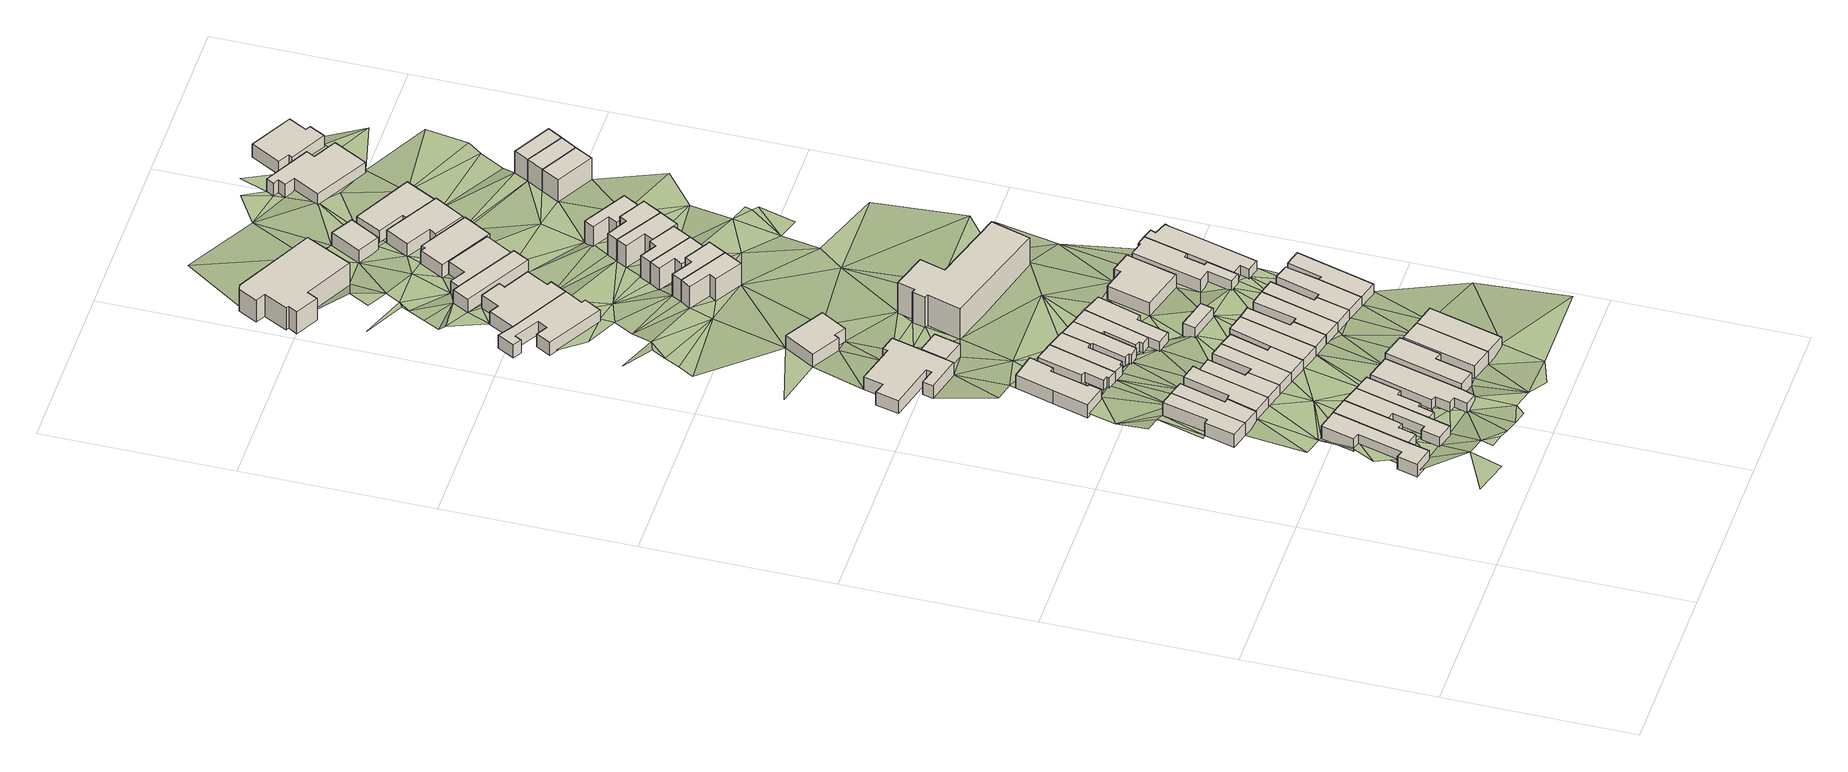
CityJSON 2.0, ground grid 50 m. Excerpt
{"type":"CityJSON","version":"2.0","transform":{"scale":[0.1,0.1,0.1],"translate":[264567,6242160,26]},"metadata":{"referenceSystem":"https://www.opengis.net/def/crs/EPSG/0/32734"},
"CityObjects":{
"building1":{"type":"Building","attributes":{"address":"29 Chamberlain Street Woodstock 7925 Cape Town","building":"house","building:levels":1,"building_height":4.1,"plus_code":"4FRW3F83+66J","ground_height":42.8,"roof_height":46.9},"geometry":[{"type":"Solid","lod":"1","boundaries":[[[[0,1,2,3]],[[1,4,5,2]],[[4,6,7,5]],[[6,8,9,7]],[[8,10,11,9]],[[10,12,13,11]],[[12,14,15,13]],[[14,16,17,15]],[[16,0,3,17]],[[3,2,5,7,9,11,13,15,17]],[[16,14,12,10,8,6,4,1,0]]]]}]},
"building2":{"type":"Building","attributes":{"address":"27 Chamberlain Street Woodstock 7925 Cape Town","building":"house","building:levels":1,"building_height":4.1,"plus_code":"4FRW3F83+764","ground_height":42.85,"roof_height":46.95},"geometry":[{"type":"Solid","lod":"1","boundaries":[[[[0,16,18,19]],[[16,20,21,18]],[[20,22,23,21]],[[22,24,25,23]],[[24,26,27,25]],[[26,28,29,27]],[[28,0,19,29]],[[19,18,21,23,25,27,29]],[[28,26,24,22,20,16,0]]]]}]},
"building3":{"type":"Building","attributes":{"address":"25 Chamberlain Street Woodstock 7925 Cape Town","building":"house","building:levels":1,"building_height":4.1,"plus_code":"4FRW3F83+669","ground_height":42.85,"roof_height":46.95},"geometry":[{"type":"Solid","lod":"1","boundaries":[[[[28,26,27,29]],[[26,30,31,27]],[[30,32,33,31]],[[32,34,35,33]],[[34,36,37,35]],[[36,38,39,37]],[[38,40,41,39]],[[40,42,43,41]],[[42,28,29,43]],[[29,27,31,33,35,37,39,41,43]],[[42,40,38,36,34,32,30,26,28]]]]}]},
"building4":{"type":"Building","attributes":{"address":"30 Chamberlain Street Woodstock Cape Town","building":"house","building:levels":1,"building_height":4.1,"plus_code":"4FRW3F83+C63","ground_height":41,"roof_height":45.1},"geometry":[{"type":"Solid","lod":"1","boundaries":[[[[44,45,46,47]],[[45,48,49,46]],[[48,50,51,49]],[[50,52,53,51]],[[52,54,55,53]],[[54,44,47,55]],[[47,46,49,51,53,55]],[[54,52,50,48,45,44]]]]}]},
"building5":{"type":"Building","attributes":{"address":"23 Chamberlain Street Woodstock 7925 Cape Town","building":"house","building:levels":1,"building_height":4.1,"plus_code":"4FRW3F83+67M","ground_height":42.85,"roof_height":46.95},"geometry":[{"type":"Solid","lod":"1","boundaries":[[[[42,40,41,43]],[[40,56,57,41]],[[56,58,59,57]],[[58,60,61,59]],[[60,62,63,61]],[[62,64,65,63]],[[64,66,67,65]],[[66,42,43,67]],[[43,41,57,59,61,63,65,67]],[[66,64,62,60,58,56,40,42]]]]}]},
"building6":{"type":"Building","attributes":{"address":"28 Chamberlain Street Woodstock Cape Town","building":"house","building:levels":1,"building_height":4.1,"plus_code":"4FRW3F83+96W","ground_height":41,"roof_height":45.1},"geometry":[{"type":"Solid","lod":"1","boundaries":[[[[68,69,70,71]],[[69,72,73,70]],[[72,44,47,73]],[[44,54,55,47]],[[54,74,75,55]],[[74,68,71,75]],[[71,70,73,47,55,75]],[[74,54,44,72,69,68]]]]}]},
"building7":{"type":"Building","attributes":{"address":"21 Chamberlain Street Woodstock 7925 Cape Town","building":"house","building:levels":1,"building_height":4.1,"plus_code":"4FRW3F83+68C","ground_height":42.85,"roof_height":46.95},"geometry":[{"type":"Solid","lod":"1","boundaries":[[[[76,77,78,79]],[[77,80,81,78]],[[80,82,83,81]],[[82,84,85,83]],[[84,86,87,85]],[[86,88,89,87]],[[88,90,91,89]],[[90,92,93,91]],[[92,76,79,93]],[[79,78,81,83,85,87,89,91,93]],[[92,90,88,86,84,82,80,77,76]]]]}]},
"building8":{"type":"Building","attributes":{"address":"26 Chamberlain Street Woodstock Cape Town","building":"house","building:levels":1,"building_height":4.1,"plus_code":"4FRW3F83+97R","ground_height":41.09,"roof_height":45.19},"geometry":[{"type":"Solid","lod":"1","boundaries":[[[[94,95,96,97]],[[95,98,99,96]],[[98,100,101,99]],[[100,102,103,101]],[[102,104,105,103]],[[104,106,107,105]],[[106,94,97,107]],[[97,96,99,101,103,105,107]],[[106,104,102,100,98,95,94]]]]}]},
"building9":{"type":"Building","attributes":{"address":"Chamberlain Street Woodstock Cape Town","building":"house","building:levels":1,"building_height":4.1,"plus_code":"4FRW3F83+97M","ground_height":41.09,"roof_height":45.19},"geometry":[{"type":"Solid","lod":"1","boundaries":[[[[108,109,110,111]],[[109,112,113,110]],[[112,94,97,113]],[[94,106,107,97]],[[106,114,115,107]],[[114,108,111,115]],[[111,110,113,97,107,115]],[[114,106,94,112,109,108]]]]}]},
"building10":{"type":"Building","attributes":{"address":"19 Chamberlain Street Woodstock 7925 Cape Town","building":"house","building:levels":1,"building_height":4.1,"plus_code":"4FRW3F83+68G","ground_height":44.62,"roof_height":48.72},"geometry":[{"type":"Solid","lod":"1","boundaries":[[[[116,117,118,119]],[[117,120,121,118]],[[120,122,123,121]],[[122,124,125,123]],[[124,126,127,125]],[[126,116,119,127]],[[119,118,121,123,125,127]],[[126,124,122,120,117,116]]]]}]},
"building11":{"type":"Building","attributes":{"address":"23 Salisbury Street Woodstock Cape Town","building":"house","building:levels":1,"building_height":4.1,"plus_code":"4FRW3F83+G68","ground_height":37.59,"roof_height":41.69},"geometry":[{"type":"Solid","lod":"1","boundaries":[[[[128,129,130,131]],[[129,132,133,130]],[[132,134,135,133]],[[134,136,137,135]],[[136,138,139,137]],[[138,140,141,139]],[[140,142,143,141]],[[142,144,145,143]],[[144,128,131,145]],[[131,130,133,135,137,139,141,143,145]],[[144,142,140,138,136,134,132,129,128]]]]}]},
"building12":{"type":"Building","attributes":{"address":"Chamberlain Street Woodstock Cape Town","building":"house","building:levels":1,"building_height":4.1,"plus_code":"4FRW3F83+98J","ground_height":41.09,"roof_height":45.19},"geometry":[{"type":"Solid","lod":"1","boundaries":[[[[146,147,148,149]],[[147,150,151,148]],[[150,108,111,151]],[[108,114,115,111]],[[114,152,153,115]],[[152,146,149,153]],[[149,148,151,111,115,153]],[[152,114,108,150,147,146]]]]}]},
"building13":{"type":"Building","attributes":{"address":"17 Chamberlain Street Woodstock 7925 Cape Town","building":"semidetached_house","building:levels":1,"building_height":4.1,"plus_code":"4FRW3F83+692","ground_height":44.62,"roof_height":48.72},"geometry":[{"type":"Solid","lod":"1","boundaries":[[[[154,155,156,157]],[[155,158,159,156]],[[158,160,161,159]],[[160,154,157,161]],[[157,156,159,161]],[[160,158,155,154]]]]}]},
"building14":{"type":"Building","attributes":{"address":"Chamberlain Street Woodstock Cape Town","building":"house","building:levels":1,"building_height":4.1,"plus_code":"4FRW3F83+98F","ground_height":41.09,"roof_height":45.19},"geometry":[{"type":"Solid","lod":"1","boundaries":[[[[162,163,164,165]],[[163,166,167,164]],[[166,146,149,167]],[[146,152,153,149]],[[152,168,169,153]],[[168,162,165,169]],[[165,164,167,149,153,169]],[[168,152,146,166,163,162]]]]}]},
"building15":{"type":"Building","attributes":{"address":"39 Milner Road Woodstock Cape Town","building":"house","building:levels":1,"building_height":4.1,"plus_code":"4FRW3F83+M67","ground_height":35.81,"roof_height":39.91},"geometry":[{"type":"Solid","lod":"1","boundaries":[[[[170,171,172,173]],[[171,174,175,172]],[[174,176,177,175]],[[176,178,179,177]],[[178,180,181,179]],[[180,182,183,181]],[[182,184,185,183]],[[184,186,187,185]],[[186,188,189,187]],[[188,190,191,189]],[[190,192,193,191]],[[192,194,195,193]],[[194,196,197,195]],[[196,170,173,197]],[[173,172,175,177,179,181,183,185,187,189,191,193,195,197]],[[196,194,192,190,188,186,184,182,180,178,176,174,171,170]]]]}]},
"building16":{"type":"Building","attributes":{"address":"21 Salisbury Street Woodstock Cape Town","building":"house","building:levels":1,"building_height":4.1,"plus_code":"4FRW3F83+G7F","ground_height":37.59,"roof_height":41.69},"geometry":[{"type":"Solid","lod":"1","boundaries":[[[[198,199,200,201]],[[199,202,203,200]],[[202,204,205,203]],[[204,206,207,205]],[[206,208,209,207]],[[208,210,211,209]],[[210,212,213,211]],[[212,198,201,213]],[[201,200,203,205,207,209,211,213]],[[212,210,208,206,204,202,199,198]]]]}]},
"building17":{"type":"Building","attributes":{"address":"13 Chamberlain Street Woodstock 7925 Cape Town","building":"semidetached_house","building:levels":1,"building_height":4.1,"plus_code":"4FRW3F83+59W","ground_height":44.62,"roof_height":48.72},"geometry":[{"type":"Solid","lod":"1","boundaries":[[[[154,160,161,157]],[[160,214,215,161]],[[214,216,217,215]],[[216,154,157,217]],[[157,161,215,217]],[[216,214,160,154]]]]}]},
"building18":{"type":"Building","attributes":{"address":"19 Salisbury Street Woodstock Cape Town","building":"house","building:levels":1,"building_height":4.1,"plus_code":"4FRW3F83+F7W","ground_height":37.59,"roof_height":41.69},"geometry":[{"type":"Solid","lod":"1","boundaries":[[[[199,198,201,200]],[[198,218,219,201]],[[218,220,221,219]],[[220,222,223,221]],[[222,224,225,223]],[[224,226,227,225]],[[226,228,229,227]],[[228,199,200,229]],[[200,201,219,221,223,225,227,229]],[[228,226,224,222,220,218,198,199]]]]}]},
"building19":{"type":"Building","attributes":{"address":"Chamberlain Street Woodstock Cape Town","building":"house","building:levels":1,"building_height":4.1,"plus_code":"4FRW3F83+98H","ground_height":41.09,"roof_height":45.19},"geometry":[{"type":"Solid","lod":"1","boundaries":[[[[230,231,232,233]],[[231,162,165,232]],[[162,168,169,165]],[[168,234,235,169]],[[234,230,233,235]],[[233,232,165,169,235]],[[234,168,162,231,230]]]]}]},
"building20":{"type":"Building","attributes":{"address":"Chamberlain Street Woodstock Cape Town","building":"house","building:levels":1,"building_height":4.1,"plus_code":"4FRW3F83+997","ground_height":41.09,"roof_height":45.19},"geometry":[{"type":"Solid","lod":"1","boundaries":[[[[236,237,238,239]],[[237,240,241,238]],[[240,242,243,241]],[[242,230,233,243]],[[230,234,235,233]],[[234,236,239,235]],[[239,238,241,243,233,235]],[[234,230,242,240,237,236]]]]}]},
"building21":{"type":"Building","attributes":{"building":"garage","building:levels":1,"building_height":4.1,"plus_code":"4FRW3F83+J7M","ground_height":35.93,"roof_height":40.03},"geometry":[{"type":"Solid","lod":"1","boundaries":[[[[244,245,246,247]],[[245,248,249,246]],[[248,250,251,249]],[[250,244,247,251]],[[247,246,249,251]],[[250,248,245,244]]]]}]},
"building22":{"type":"Building","attributes":{"address":"17 Salisbury Street Woodstock Cape Town","building":"house","building:levels":1,"building_height":4.1,"plus_code":"4FRW3F83+G82","ground_height":37.51,"roof_height":41.61},"geometry":[{"type":"Solid","lod":"1","boundaries":[[[[252,253,254,255]],[[253,256,257,254]],[[256,258,259,257]],[[258,260,261,259]],[[260,262,263,261]],[[262,264,265,263]],[[264,266,267,265]],[[266,268,269,267]],[[268,252,255,269]],[[255,254,257,259,261,263,265,267,269]],[[268,266,264,262,260,258,256,253,252]]]]}]},
"building23":{"type":"Building","attributes":{"address":"15 Salisbury Street Woodstock Cape Town","building":"house","building:levels":1,"building_height":4.1,"plus_code":"4FRW3F83+F8P","ground_height":37.51,"roof_height":41.61},"geometry":[{"type":"Solid","lod":"1","boundaries":[[[[268,266,267,269]],[[266,270,271,267]],[[270,272,273,271]],[[272,274,275,273]],[[274,276,277,275]],[[276,278,279,277]],[[278,280,281,279]],[[280,268,269,281]],[[269,267,271,273,275,277,279,281]],[[280,278,276,274,272,270,266,268]]]]}]},
"building24":{"type":"Building","attributes":{"address":"16 Chamberlain Street Woodstock Cape Town","building":"house","building:levels":1,"building_height":4.1,"plus_code":"4FRW3F83+999","ground_height":41.09,"roof_height":45.19},"geometry":[{"type":"Solid","lod":"1","boundaries":[[[[282,283,284,285]],[[283,286,287,284]],[[286,237,238,287]],[[237,236,239,238]],[[236,288,289,239]],[[288,282,285,289]],[[285,284,287,238,239,289]],[[288,236,237,286,283,282]]]]}]},
"building25":{"type":"Building","attributes":{"building":"garage","building:levels":1,"building_height":4.1,"plus_code":"4FRW3F83+C9F","ground_height":39.34,"roof_height":43.44},"geometry":[{"type":"Solid","lod":"1","boundaries":[[[[290,291,292,293]],[[291,294,295,292]],[[294,296,297,295]],[[296,290,293,297]],[[293,292,295,297]],[[296,294,291,290]]]]}]},
"building26":{"type":"Building","attributes":{"address":"37 Milner Road Woodstock Cape Town","building":"yes","building:levels":1,"building_height":4.1,"plus_code":"4FRW3F83+P7R","ground_height":34.3,"roof_height":38.4},"geometry":[{"type":"Solid","lod":"1","boundaries":[[[[298,299,300,301]],[[299,302,303,300]],[[302,304,305,303]],[[304,306,307,305]],[[306,308,309,307]],[[308,298,301,309]],[[301,300,303,305,307,309]],[[308,306,304,302,299,298]]]]}]},
"building27":{"type":"Building","attributes":{"address":"13 Salisbury Street Woodstock Cape Town","building":"house","building:levels":1,"building_height":4.1,"plus_code":"4FRW3F83+G92","ground_height":37.51,"roof_height":41.61},"geometry":[{"type":"Solid","lod":"1","boundaries":[[[[280,278,279,281]],[[278,310,311,279]],[[310,312,313,311]],[[312,314,315,313]],[[314,316,317,315]],[[316,318,319,317]],[[318,280,281,319]],[[281,279,311,313,315,317,319]],[[318,316,314,312,310,278,280]]]]}]},
"building28":{"type":"Building","attributes":{"address":"14A Chamberlain Street Woodstock Cape Town","building":"house","building:levels":1,"building_height":4.1,"plus_code":"4FRW3F83+9C2","ground_height":41.09,"roof_height":45.19},"geometry":[{"type":"Solid","lod":"1","boundaries":[[[[320,321,322,323]],[[321,324,325,322]],[[324,282,285,325]],[[282,288,289,285]],[[288,326,327,289]],[[326,320,323,327]],[[323,322,325,285,289,327]],[[326,288,282,324,321,320]]]]}]},
"building29":{"type":"Building","attributes":{"address":"14 Chamberlain Street Woodstock Cape Town","building":"house","building:levels":1,"building_height":4.1,"plus_code":"4FRW3F83+8CP","ground_height":41.15,"roof_height":45.25},"geometry":[{"type":"Solid","lod":"1","boundaries":[[[[328,329,330,331]],[[329,332,333,330]],[[332,334,335,333]],[[334,336,323,335]],[[336,337,327,323]],[[337,338,339,327]],[[338,328,331,339]],[[331,330,333,335,323,327,339]],[[338,337,336,334,332,329,328]]]]}]},
"building30":{"type":"Building","attributes":{"address":"40 Milner Road Woodstock Cape Town","building":"house","building:levels":1,"building_height":4.1,"plus_code":"4FRW3F83+X6G","ground_height":30.47,"roof_height":34.57},"geometry":[{"type":"Solid","lod":"1","boundaries":[[[[340,341,342,343]],[[341,344,345,342]],[[344,346,347,345]],[[346,348,349,347]],[[348,350,351,349]],[[350,352,353,351]],[[352,354,355,353]],[[354,356,357,355]],[[356,358,359,357]],[[358,360,361,359]],[[360,362,363,361]],[[362,364,365,363]],[[364,340,343,365]],[[343,342,345,347,349,351,353,355,357,359,361,363,365]],[[364,362,360,358,356,354,352,350,348,346,344,341,340]]]]}]},
"building31":{"type":"Building","attributes":{"address":"12 Chamberlain Street Woodstock Cape Town","building":"house","building:levels":1,"building_height":4.1,"plus_code":"4FRW3F83+8C9","ground_height":41.15,"roof_height":45.25},"geometry":[{"type":"Solid","lod":"1","boundaries":[[[[328,338,339,331]],[[338,366,367,339]],[[366,368,369,367]],[[368,370,371,369]],[[370,372,373,371]],[[372,328,331,373]],[[331,339,367,369,371,373]],[[372,370,368,366,338,328]]]]}]},
"building32":{"type":"Building","attributes":{"address":"9 Salisbury Street Woodstock Cape Town","building":"house","building:levels":1,"building_height":4.1,"plus_code":"4FRW3F83+FCR","ground_height":39.34,"roof_height":43.44},"geometry":[{"type":"Solid","lod":"1","boundaries":[[[[374,375,376,377]],[[375,378,379,376]],[[378,380,381,379]],[[380,382,383,381]],[[382,384,385,383]],[[384,374,377,385]],[[377,376,379,381,383,385]],[[384,382,380,378,375,374]]]]}]},
"building33":{"type":"Building","attributes":{"address":"Raydave 10 Salisbury Street Woodstock Cape Town","building":"apartments","building:levels":3,"building:flats":"24","building_height":9.7,"plus_code":"4FRW3F83+J9R","ground_height":35.69,"roof_height":45.39},"geometry":[{"type":"Solid","lod":"1","boundaries":[[[[386,387,388,389]],[[387,390,391,388]],[[390,392,393,391]],[[392,394,395,393]],[[394,396,397,395]],[[396,398,399,397]],[[398,400,401,399]],[[400,402,403,401]],[[402,404,405,403]],[[404,386,389,405]],[[389,388,391,393,395,397,399,401,403,405]],[[404,402,400,398,396,394,392,390,387,386]]]]}]},
"building34":{"type":"Building","attributes":{"address":"38 Milner Road Woodstock Cape Town","building":"house","building:levels":1,"building_height":4.1,"plus_code":"4FRW3F93+276","ground_height":30.45,"roof_height":34.55},"geometry":[{"type":"Solid","lod":"1","boundaries":[[[[406,407,408,409]],[[407,410,411,408]],[[410,412,413,411]],[[412,414,415,413]],[[414,416,417,415]],[[416,418,419,417]],[[418,420,421,419]],[[420,422,423,421]],[[422,424,425,423]],[[424,406,409,425]],[[409,408,411,413,415,417,419,421,423,425]],[[424,422,420,418,416,414,412,410,407,406]]]]}]},
"building35":{"type":"Building","attributes":{"address":"7 Salisbury Street Woodstock Cape Town","building":"house","building:levels":1,"building_height":4.1,"plus_code":"4FRW3F83+CCW","ground_height":39.34,"roof_height":43.44},"geometry":[{"type":"Solid","lod":"1","boundaries":[[[[426,427,428,429]],[[427,430,431,428]],[[430,432,433,431]],[[432,434,435,433]],[[434,436,437,435]],[[436,438,439,437]],[[438,440,441,439]],[[440,442,443,441]],[[442,444,445,443]],[[444,446,447,445]],[[446,448,449,447]],[[448,450,451,449]],[[450,426,429,451]],[[429,428,431,433,435,437,439,441,443,445,447,449,451]],[[450,448,446,444,442,440,438,436,434,432,430,427,426]]]]}]},
"building36":{"type":"Building","attributes":{"building":"house","building:levels":2,"building_height":6.9,"plus_code":"4FRW3F83+V84","ground_height":32.86,"roof_height":39.76},"geometry":[{"type":"Solid","lod":"1","boundaries":[[[[452,453,454,455]],[[453,456,457,454]],[[456,458,459,457]],[[458,460,461,459]],[[460,462,463,461]],[[462,452,455,463]],[[455,454,457,459,461,463]],[[462,460,458,456,453,452]]]]}]},
"building37":{"type":"Building","attributes":{"address":"5 Salisbury Street Woodstock Cape Town","building":"house","building:levels":1,"building_height":4.1,"plus_code":"4FRW3F83+CFV","ground_height":39.35,"roof_height":43.45},"geometry":[{"type":"Solid","lod":"1","boundaries":[[[[426,450,464,465]],[[450,444,466,464]],[[444,442,467,466]],[[442,468,469,467]],[[468,470,471,469]],[[470,472,473,471]],[[472,474,475,473]],[[474,476,477,475]],[[476,478,479,477]],[[478,480,481,479]],[[480,482,483,481]],[[482,426,465,483]],[[465,464,466,467,469,471,473,475,477,479,481,483]],[[482,480,478,476,474,472,470,468,442,444,450,426]]]]}]},
"building38":{"type":"Building","attributes":{"building":"house","building:levels":2,"building_height":6.9,"plus_code":"4FRW3F83+V89","ground_height":32.86,"roof_height":39.76},"geometry":[{"type":"Solid","lod":"1","boundaries":[[[[452,462,463,455]],[[462,484,485,463]],[[484,486,487,485]],[[486,488,489,487]],[[488,490,491,489]],[[490,492,493,491]],[[492,452,455,493]],[[455,463,485,487,489,491,493]],[[492,490,488,486,484,462,452]]]]}]},
"building39":{"type":"Building","attributes":{"address":"36 Milner Road Woodstock Cape Town","building":"house","building:levels":1,"building_height":4.1,"plus_code":"4FRW3F93+27W","ground_height":30.45,"roof_height":34.55},"geometry":[{"type":"Solid","lod":"1","boundaries":[[[[494,495,496,497]],[[495,498,499,496]],[[498,500,501,499]],[[500,502,503,501]],[[502,494,497,503]],[[497,496,499,501,503]],[[502,500,498,495,494]]]]}]},
"building40":{"type":"Building","attributes":{"address":"Roodebloem Building 43 Roodebloem Road Woodstock Cape Town","building":"commercial","building:levels":2,"building_height":6.9,"plus_code":"4FRW3F93+664","ground_height":27.84,"roof_height":34.74},"geometry":[{"type":"Solid","lod":"1","boundaries":[[[[504,505,506,507]],[[505,508,509,506]],[[508,510,511,509]],[[510,512,513,511]],[[512,514,515,513]],[[514,516,517,515]],[[516,518,519,517]],[[518,520,521,519]],[[520,522,523,521]],[[522,524,525,523]],[[524,504,507,525]],[[507,506,509,511,513,515,517,519,521,523,525]],[[524,522,520,518,516,514,512,510,508,505,504]]]]}]},
"building41":{"type":"Building","attributes":{"building":"house","building:levels":2,"building_height":6.9,"plus_code":"4FRW3F83+V9J","ground_height":31.51,"roof_height":38.41},"geometry":[{"type":"Solid","lod":"1","boundaries":[[[[526,527,528,529]],[[527,530,531,528]],[[530,532,533,531]],[[532,534,535,533]],[[534,536,537,535]],[[536,538,539,537]],[[538,526,529,539]],[[529,528,531,533,535,537,539]],[[538,536,534,532,530,527,526]]]]}]},
"building42":{"type":"Building","attributes":{"address":"34 Milner Road Woodstock Cape Town","building":"house","building:levels":1,"building_height":4.1,"plus_code":"4FRW3F93+28V","ground_height":29.25,"roof_height":33.35},"geometry":[{"type":"Solid","lod":"1","boundaries":[[[[540,541,542,543]],[[541,544,545,542]],[[544,546,547,545]],[[546,548,549,547]],[[548,550,551,549]],[[550,540,543,551]],[[543,542,545,547,549,551]],[[550,548,546,544,541,540]]]]}]},
"building43":{"type":"Building","attributes":{"building":"house","building:levels":2,"building_height":6.9,"plus_code":"4FRW3F83+V9V","ground_height":31.51,"roof_height":38.41},"geometry":[{"type":"Solid","lod":"1","boundaries":[[[[526,538,539,529]],[[538,552,553,539]],[[552,554,555,553]],[[554,556,557,555]],[[556,558,559,557]],[[558,560,561,559]],[[560,526,529,561]],[[529,539,553,555,557,559,561]],[[560,558,556,554,552,538,526]]]]}]},
"building44":{"type":"Building","attributes":{"building":"house","building:levels":2,"building_height":6.9,"plus_code":"4FRW3F83+W9G","ground_height":31.51,"roof_height":38.41},"geometry":[{"type":"Solid","lod":"1","boundaries":[[[[554,552,553,555]],[[552,562,563,553]],[[562,564,565,563]],[[564,566,567,565]],[[566,568,569,567]],[[568,570,571,569]],[[570,554,555,571]],[[555,553,563,565,567,569,571]],[[570,568,566,564,562,552,554]]]]}]},
"building45":{"type":"Building","attributes":{"address":"32 Milner Road Woodstock Cape Town","building":"house","building:levels":1,"building_height":4.1,"plus_code":"4FRW3F93+38H","ground_height":29.14,"roof_height":33.24},"geometry":[{"type":"Solid","lod":"1","boundaries":[[[[572,573,574,575]],[[573,576,577,574]],[[576,578,579,577]],[[578,580,581,579]],[[580,582,583,581]],[[582,572,575,583]],[[575,574,577,579,581,583]],[[582,580,578,576,573,572]]]]}]},
"building46":{"type":"Building","attributes":{"building":"house","building:levels":2,"building_height":6.9,"plus_code":"4FRW3F83+W9Q","ground_height":31.51,"roof_height":38.41},"geometry":[{"type":"Solid","lod":"1","boundaries":[[[[566,564,565,567]],[[564,584,585,565]],[[584,586,587,585]],[[586,588,589,587]],[[588,590,591,589]],[[590,592,593,591]],[[592,566,567,593]],[[567,565,585,587,589,591,593]],[[592,590,588,586,584,564,566]]]]}]},
"building47":{"type":"Building","attributes":{"building":"garage","building:levels":1,"building_height":4.1,"plus_code":"4FRW3F93+58F","ground_height":28.14,"roof_height":32.24},"geometry":[{"type":"Solid","lod":"1","boundaries":[[[[594,595,596,597]],[[595,598,599,596]],[[598,600,601,599]],[[600,594,597,601]],[[597,596,599,601]],[[600,598,595,594]]]]}]},
"building48":{"type":"Building","attributes":{"building":"house","building:levels":2,"building_height":6.9,"plus_code":"4FRW3F83+XC2","ground_height":30.22,"roof_height":37.12},"geometry":[{"type":"Solid","lod":"1","boundaries":[[[[602,603,604,605]],[[603,606,607,604]],[[606,608,609,607]],[[608,610,611,609]],[[610,612,613,611]],[[612,614,615,613]],[[614,602,605,615]],[[605,604,607,609,611,613,615]],[[614,612,610,608,606,603,602]]]]}]},
"building49":{"type":"Building","attributes":{"address":"30 Milner Road Woodstock Cape Town","building":"house","building:levels":1,"building_height":4.1,"plus_code":"4FRW3F93+49C","ground_height":29.14,"roof_height":33.24},"geometry":[{"type":"Solid","lod":"1","boundaries":[[[[616,617,618,619]],[[617,620,621,618]],[[620,622,623,621]],[[622,624,625,623]],[[624,626,627,625]],[[626,616,619,627]],[[619,618,621,623,625,627]],[[626,624,622,620,617,616]]]]}]},
"building50":{"type":"Building","attributes":{"address":"28 Milner Road Woodstock Cape Town","building":"house","building:levels":1,"building_height":4.1,"plus_code":"4FRW3F93+49W","ground_height":28.09,"roof_height":32.19},"geometry":[{"type":"Solid","lod":"1","boundaries":[[[[628,629,630,631]],[[629,632,633,630]],[[632,634,635,633]],[[634,636,637,635]],[[636,638,639,637]],[[638,628,631,639]],[[631,630,633,635,637,639]],[[638,636,634,632,629,628]]]]}]},
"building51":{"type":"Building","attributes":{"building":"house","building:levels":2,"building_height":6.9,"plus_code":"4FRW3F93+2F6","ground_height":30.13,"roof_height":37.03},"geometry":[{"type":"Solid","lod":"1","boundaries":[[[[640,641,642,643]],[[641,644,645,642]],[[644,646,647,645]],[[646,640,643,647]],[[643,642,645,647]],[[646,644,641,640]]]]}]},
"building52":{"type":"Building","attributes":{"building":"house","building:levels":2,"building_height":6.9,"plus_code":"4FRW3F93+2FF","ground_height":30.13,"roof_height":37.03},"geometry":[{"type":"Solid","lod":"1","boundaries":[[[[640,646,647,643]],[[646,648,649,647]],[[648,650,651,649]],[[650,640,643,651]],[[643,647,649,651]],[[650,648,646,640]]]]}]},
"building53":{"type":"Building","attributes":{"address":"26 Milner Road Woodstock Cape Town","building":"house","building:levels":1,"building_height":4.1,"plus_code":"4FRW3F93+6CF","ground_height":26.72,"roof_height":30.82},"geometry":[{"type":"Solid","lod":"1","boundaries":[[[[652,653,654,655]],[[653,656,657,654]],[[656,658,659,657]],[[658,660,661,659]],[[660,662,663,661]],[[662,664,665,663]],[[664,666,667,665]],[[666,668,669,667]],[[668,670,671,669]],[[670,652,655,671]],[[655,654,657,659,661,663,665,667,669,671]],[[670,668,666,664,662,660,658,656,653,652]]]]}]},
"building54":{"type":"Building","attributes":{"building":"house","building:levels":2,"building_height":6.9,"plus_code":"4FRW3F93+2FW","ground_height":30.13,"roof_height":37.03},"geometry":[{"type":"Solid","lod":"1","boundaries":[[[[650,648,649,651]],[[648,672,673,649]],[[672,674,675,673]],[[674,650,651,675]],[[651,649,673,675]],[[674,672,648,650]]]]}]},
"building55":{"type":"Building","attributes":{"address":"24 Milner Road Woodstock Cape Town","building":"house","building:levels":1,"building_height":4.1,"plus_code":"4FRW3F93+7F6","ground_height":26.62,"roof_height":30.72},"geometry":[{"type":"Solid","lod":"1","boundaries":[[[[676,677,678,679]],[[677,680,681,678]],[[680,682,683,681]],[[682,684,685,683]],[[684,686,687,685]],[[686,688,689,687]],[[688,690,691,689]],[[690,676,679,691]],[[679,678,681,683,685,687,689,691]],[[690,688,686,684,682,680,677,676]]]]}]},
"terrain1":{"type":"TINRelief","geometry":[{"type":"CompositeSurface","lod":"1","boundaries":[[[692,693,694]],[[695,693,696]],[[697,696,693]],[[698,699,700]],[[693,701,697]],[[702,698,700]],[[703,704,696]],[[696,697,703]],[[701,705,706]],[[707,702,700]],[[708,701,706]],[[707,709,702]],[[697,701,710]],[[703,697,711]],[[1,709,707]],[[711,712,703]],[[713,703,712]],[[714,712,711]],[[715,701,708]],[[710,701,715]],[[716,709,717]],[[714,718,712]],[[716,717,54]],[[710,719,720]],[[708,721,715]],[[712,718,722]],[[723,719,710]],[[724,721,725]],[[726,709,1]],[[710,715,723]],[[727,728,50]],[[715,721,724]],[[0,726,1]],[[719,729,730]],[[45,50,48]],[[731,717,709]],[[729,719,732]],[[732,719,723]],[[727,50,45]],[[733,723,715]],[[715,724,734]],[[731,709,726]],[[727,735,736]],[[737,732,723]],[[726,0,28]],[[729,732,738]],[[739,734,724]],[[45,735,727]],[[740,729,738]],[[45,741,735]],[[42,726,28]],[[120,734,739]],[[80,738,732]],[[742,734,120]],[[743,744,102]],[[745,731,726]],[[100,743,102]],[[735,746,747]],[[735,741,746]],[[726,42,66]],[[739,158,120]],[[738,80,66]],[[739,748,749]],[[743,100,98]],[[726,750,745]],[[739,160,158]],[[66,751,726]],[[120,158,122]],[[741,752,746]],[[743,753,741]],[[739,749,160]],[[726,751,750]],[[753,743,98]],[[741,753,752]],[[746,754,755]],[[158,124,122]],[[80,756,66]],[[746,752,754]],[[757,758,755]],[[109,108,112]],[[755,754,759]],[[752,760,754]],[[158,155,124]],[[759,757,755]],[[147,108,150]],[[756,80,116]],[[140,758,757]],[[94,112,95]],[[66,756,751]],[[753,98,761]],[[147,112,108]],[[98,95,762]],[[749,763,160]],[[764,194,765]],[[95,112,147]],[[757,142,140]],[[766,764,765]],[[762,761,98]],[[124,155,126]],[[144,766,128]],[[767,192,768]],[[142,757,202]],[[769,761,770]],[[771,95,147]],[[772,756,116]],[[770,761,762]],[[773,116,126]],[[202,144,142]],[[774,766,144]],[[762,95,771]],[[774,764,766]],[[770,762,775]],[[154,126,155]],[[163,162,166]],[[772,116,773]],[[776,770,775]],[[762,777,775]],[[778,763,749]],[[144,202,199]],[[779,147,146]],[[180,780,781]],[[126,154,773]],[[144,199,774]],[[775,782,776]],[[162,231,166]],[[783,762,771]],[[244,764,245]],[[166,231,146]],[[771,147,779]],[[774,245,764]],[[784,783,785]],[[298,308,786]],[[299,298,180]],[[180,781,299]],[[783,771,785]],[[782,787,776]],[[785,788,784]],[[779,146,231]],[[784,789,783]],[[790,772,773]],[[771,791,785]],[[228,774,199]],[[154,792,773]],[[793,789,784]],[[779,794,771]],[[245,774,795]],[[250,796,797]],[[792,790,773]],[[248,796,250]],[[794,779,290]],[[798,216,763]],[[216,799,154]],[[231,800,779]],[[797,304,781]],[[283,801,802]],[[800,231,230]],[[795,248,245]],[[304,299,781]],[[154,799,792]],[[802,803,283]],[[778,798,763]],[[242,801,283]],[[290,382,794]],[[804,230,242]],[[805,806,807]],[[794,808,809]],[[804,800,230]],[[302,299,304]],[[796,248,810]],[[774,228,811]],[[812,797,796]],[[813,814,815]],[[794,382,808]],[[813,816,814]],[[283,804,242]],[[308,806,805]],[[248,795,810]],[[807,806,816]],[[804,283,800]],[[774,811,795]],[[817,382,290]],[[818,799,216]],[[304,797,819]],[[812,796,810]],[[811,228,268]],[[795,820,810]],[[818,216,798]],[[816,806,814]],[[797,812,819]],[[324,821,822]],[[800,283,823]],[[380,808,382]],[[268,280,811]],[[817,800,823]],[[304,819,306]],[[822,824,332]],[[282,823,283]],[[825,826,827]],[[808,380,828]],[[829,352,356]],[[817,384,382]],[[324,822,332]],[[812,830,819]],[[811,280,828]],[[831,814,832]],[[282,324,823]],[[434,817,823]],[[384,817,434]],[[806,832,814]],[[308,306,460]],[[827,826,833]],[[806,308,460]],[[823,324,834]],[[828,380,375]],[[835,836,329]],[[837,324,332]],[[811,828,375]],[[838,434,823]],[[834,324,837]],[[833,831,839]],[[811,840,795]],[[841,831,832]],[[332,329,837]],[[329,836,370]],[[380,378,375]],[[842,500,843]],[[833,844,827]],[[832,806,845]],[[819,846,306]],[[831,841,839]],[[498,847,843]],[[834,848,849]],[[848,834,837]],[[842,420,418]],[[384,434,432]],[[827,844,850]],[[851,837,329]],[[851,329,370]],[[847,498,852]],[[418,500,842]],[[839,844,833]],[[843,500,498]],[[853,850,854]],[[832,845,855]],[[845,806,460]],[[856,857,858]],[[854,850,844]],[[859,860,861]],[[840,811,375]],[[498,862,852]],[[819,856,846]],[[446,444,448]],[[384,432,374]],[[846,460,306]],[[418,416,500]],[[444,450,448]],[[844,839,863]],[[862,859,861]],[[548,862,498]],[[400,858,857]],[[846,856,858]],[[548,859,862]],[[864,844,863]],[[839,865,863]],[[432,427,374]],[[495,548,498]],[[865,839,866]],[[867,375,374]],[[416,414,868]],[[502,500,416]],[[430,427,432]],[[566,854,844]],[[864,869,844]],[[870,871,872]],[[412,410,407]],[[840,375,867]],[[412,868,414]],[[866,873,865]],[[863,865,530]],[[871,874,508]],[[854,566,407]],[[844,869,568]],[[374,427,867]],[[868,502,416]],[[875,859,548]],[[870,859,875]],[[874,871,870]],[[412,407,502]],[[566,844,568]],[[412,502,868]],[[427,426,867]],[[548,876,877]],[[462,460,878]],[[879,460,846]],[[400,840,867]],[[875,548,877]],[[876,544,877]],[[858,880,846]],[[556,869,558]],[[568,869,556]],[[879,878,460]],[[462,878,484]],[[407,566,592]],[[870,598,874]],[[881,502,407]],[[875,598,870]],[[858,400,880]],[[882,486,484]],[[592,881,407]],[[883,875,877]],[[570,568,556]],[[484,878,882]],[[884,885,514]],[[556,554,570]],[[400,867,886]],[[877,544,887]],[[598,888,874]],[[889,875,883]],[[502,608,494]],[[598,875,889]],[[874,888,884]],[[890,878,879]],[[891,883,892]],[[562,552,882]],[[502,881,608]],[[889,883,891]],[[879,846,893]],[[544,894,887]],[[882,878,895]],[[881,592,896]],[[896,592,590]],[[887,894,494]],[[889,897,598]],[[562,882,895]],[[891,898,889]],[[598,595,888]],[[878,890,895]],[[880,893,846]],[[595,884,888]],[[590,588,896]],[[891,899,898]],[[881,896,900]],[[901,897,889]],[[494,902,887]],[[902,494,608]],[[573,899,891]],[[897,901,903]],[[904,885,884]],[[903,594,897]],[[562,905,564]],[[890,906,907]],[[895,890,908]],[[884,595,904]],[[909,903,901]],[[887,902,573]],[[626,899,573]],[[905,562,895]],[[907,908,890]],[[909,901,910]],[[903,629,594]],[[905,584,564]],[[586,584,911]],[[608,912,902]],[[901,616,910]],[[895,908,913]],[[912,608,911]],[[911,584,905]],[[594,914,595]],[[914,904,595]],[[914,594,629]],[[616,626,915]],[[916,910,616]],[[626,573,650]],[[573,902,650]],[[902,912,917]],[[616,915,916]],[[911,905,918]],[[626,674,915]],[[629,919,914]],[[912,911,644]],[[920,916,915]],[[917,650,902]],[[629,920,919]],[[904,914,666]],[[650,674,626]],[[666,662,904]],[[918,644,911]],[[904,662,921]],[[922,666,914]],[[664,662,666]],[[921,662,660]],[[923,914,919]],[[915,674,924]],[[915,925,920]],[[920,923,919]],[[925,915,924]],[[926,927,660]],[[926,660,928]],[[928,660,929]],[[930,920,925]],[[920,931,923]],[[932,926,928]],[[931,920,930]],[[929,933,934]],[[929,935,928]],[[929,934,935]],[[934,923,936]],[[935,934,936]],[[677,935,936]],[[680,677,682]],[[682,937,938]]]}]}
},
"vertices":[
[206,466,168],[151,480,168],[151,480,209],[206,466,209],[127,392,168],[127,392,209],[145,387,168],[145,387,209],[112,268,168],[112,268,209],[94,274,168],[94,274,209],[79,221,168],[79,221,209],[135,206,168],[135,206,209],[149,262,168],[149,262,209],
[149,262,210],[206,466,210],[182,253,168],[182,253,210],[195,299,168],[195,299,210],[210,295,168],[210,295,210],[221,332,168],[221,332,210],[254,453,168],[254,453,210],
[239,327,168],[239,327,210],[216,241,168],[216,241,210],[200,245,168],[200,245,210],[186,195,168],[186,195,210],[233,182,168],[233,182,210],[249,239,168],[249,239,210],[305,437,168],[305,437,210],
[187,865,150],[148,875,150],[148,875,191],[187,865,191],[118,755,150],[118,755,191],[104,758,150],[104,758,191],[83,678,150],[83,678,191],[131,664,150],[131,664,191],
[271,233,168],[271,233,210],[283,275,168],[283,275,210],[293,273,168],[293,273,210],[310,335,168],[310,335,210],[324,331,168],[324,331,210],[350,424,168],[350,424,210],
[203,730,150],[191,732,150],[191,732,191],[203,730,191],[226,854,150],[226,854,191],[178,651,150],[178,651,191],
[370,192,168],[427,399,168],[427,399,210],[370,192,210],[361,418,168],[361,418,210],[312,250,168],[312,250,210],[326,246,168],[326,246,210],[315,207,168],[315,207,210],[335,201,168],[335,201,210],[324,165,168],[324,165,210],[357,156,168],[357,156,210],
[287,823,151],[294,841,151],[294,841,192],[287,823,192],[249,852,151],[249,852,192],[214,729,151],[214,729,192],[203,730,151],[203,730,192],[178,651,151],[178,651,192],[234,636,151],[234,636,192],
[308,708,151],[297,712,151],[297,712,192],[308,708,192],[327,814,151],[327,814,192],[285,622,151],[285,622,192],
[427,399,186],[370,192,186],[370,192,227],[427,399,227],[415,180,186],[415,180,227],[441,277,186],[441,277,227],[461,271,186],[461,271,227],[491,381,186],[491,381,227],
[184,1252,116],[154,1151,116],[154,1151,157],[184,1252,157],[127,1056,116],[127,1056,157],[190,1040,116],[190,1040,157],[199,1073,116],[199,1073,157],[194,1076,116],[194,1076,157],[222,1176,116],[222,1176,157],[234,1173,116],[234,1173,157],[255,1237,116],[255,1237,157],
[391,798,151],[350,809,151],[350,809,192],[391,798,192],[322,704,151],[322,704,192],[335,608,151],[335,608,192],
[554,357,186],[494,374,186],[494,374,227],[554,357,227],[442,180,186],[442,180,227],[500,163,186],[500,163,227],
[414,681,151],[399,685,151],[399,685,192],[414,681,192],[430,786,151],[430,786,192],[387,593,151],[387,593,192],
[213,1434,98],[231,1502,98],[231,1502,139],[213,1434,139],[252,1580,98],[252,1580,139],[209,1591,98],[209,1591,139],[205,1578,98],[205,1578,139],[98,1607,98],[98,1607,139],[84,1555,98],[84,1555,139],[53,1564,98],[53,1564,139],[37,1502,98],[37,1502,139],[163,1469,98],[163,1469,139],[160,1455,98],[160,1455,139],[119,1466,98],[119,1466,139],[112,1438,98],[112,1438,139],[207,1413,98],[207,1413,139],
[260,1025,116],[313,1204,116],[313,1204,157],[260,1025,157],[261,1219,116],[261,1219,157],[227,1100,116],[227,1100,157],[239,1096,116],[239,1096,157],[223,1044,116],[223,1044,157],[237,1040,116],[237,1040,157],[235,1033,116],[235,1033,157],
[560,147,186],[560,147,227],[614,341,186],[614,341,227],
[288,1016,116],[288,1016,157],[290,1022,116],[290,1022,157],[302,1020,116],[302,1020,157],[329,1113,116],[329,1113,157],[342,1111,116],[342,1111,157],[363,1188,116],[363,1188,157],
[498,781,151],[449,794,151],[449,794,192],[498,781,192],[441,577,151],[441,577,192],
[490,565,151],[515,653,151],[515,653,192],[490,565,192],[502,658,151],[502,658,192],[534,774,151],[534,774,192],
[213,1434,99],[275,1417,99],[275,1417,140],[213,1434,140],[293,1486,99],[293,1486,140],[231,1502,99],[231,1502,140],
[363,1188,115],[342,1111,115],[342,1111,156],[363,1188,156],[347,1107,115],[347,1107,156],[319,1018,115],[319,1018,156],[334,1013,115],[334,1013,156],[332,1005,115],[332,1005,156],[359,1001,115],[359,1001,156],[387,1094,115],[387,1094,156],[411,1173,115],[411,1173,156],
[395,1092,115],[395,1092,156],[369,1005,115],[369,1005,156],[382,1001,115],[382,1001,156],[379,989,115],[379,989,156],[404,984,115],[404,984,156],[459,1159,115],[459,1159,156],
[599,757,151],[558,766,151],[558,766,192],[599,757,192],[527,651,151],[527,651,192],[540,550,151],[540,550,192],
[457,913,133],[448,879,133],[448,879,174],[457,913,174],[529,858,133],[529,858,174],[538,892,133],[538,892,174],
[159,1752,83],[234,1708,83],[234,1708,124],[159,1752,124],[241,1720,83],[241,1720,124],[271,1702,83],[271,1702,124],[312,1771,83],[312,1771,124],[208,1833,83],[208,1833,124],
[395,953,115],[395,953,156],[434,943,115],[434,943,156],[460,1028,115],[460,1028,156],[476,1025,115],[476,1025,156],[513,1140,115],[513,1140,156],
[616,624,151],[605,627,151],[605,627,192],[616,624,192],[640,746,151],[640,746,192],[593,536,151],[593,536,192],
[680,638,152],[702,726,152],[702,726,192],[680,638,192],[661,738,152],[661,738,192],[627,622,152],[627,622,192],[616,624,152],[593,536,152],[646,521,152],[646,521,192],
[259,2396,45],[101,2483,45],[101,2483,86],[259,2396,86],[62,2509,45],[62,2509,86],[37,2464,45],[37,2464,86],[59,2451,45],[59,2451,86],[69,2468,45],[69,2468,86],[135,2430,45],[135,2430,86],[120,2404,45],[120,2404,86],[91,2421,45],[91,2421,86],[69,2382,45],[69,2382,86],[216,2298,45],[216,2298,86],[242,2343,45],[242,2343,86],[231,2349,45],[231,2349,86],
[699,505,152],[699,505,192],[759,713,152],[759,713,192],[717,725,152],[717,725,192],[689,634,152],[689,634,192],
[659,1110,133],[601,1126,133],[601,1126,174],[659,1110,174],[596,1108,133],[596,1108,174],[537,1124,133],[537,1124,174],[505,1009,133],[505,1009,174],[622,977,133],[622,977,174],
[390,1605,97],[376,1559,97],[376,1559,194],[390,1605,194],[366,1562,97],[366,1562,194],[356,1527,97],[356,1527,194],[366,1524,97],[366,1524,194],[338,1434,97],[338,1434,194],[633,1345,97],[633,1345,194],[664,1449,97],[664,1449,194],[465,1509,97],[465,1509,194],[485,1576,97],[485,1576,194],
[259,2396,44],[284,2440,44],[284,2440,85],[259,2396,85],[272,2446,44],[272,2446,85],[304,2504,44],[304,2504,85],[235,2542,44],[235,2542,85],[244,2558,44],[244,2558,85],[191,2587,44],[191,2587,85],[164,2538,44],[164,2538,85],[139,2552,44],[139,2552,85],[101,2483,44],[101,2483,85],
[734,1088,133],[707,1095,133],[707,1095,174],[734,1088,174],[706,1090,133],[706,1090,174],[669,1100,133],[669,1100,174],[620,915,133],[620,915,174],[654,907,133],[654,907,174],[637,842,133],[637,842,174],[665,834,133],[665,834,174],[667,845,133],[667,845,174],[687,918,133],[687,918,174],[676,921,133],[676,921,174],[690,975,133],[690,975,174],[703,972,133],[703,972,174],
[317,2125,69],[299,2098,69],[299,2098,138],[317,2125,138],[355,2065,69],[355,2065,138],[343,2046,69],[343,2046,138],[415,2003,69],[415,2003,138],[442,2051,69],[442,2051,138],
[703,972,175],[734,1088,175],[687,918,175],[667,845,175],[695,838,133],[695,838,175],[687,813,133],[687,813,175],[722,804,133],[722,804,175],[766,962,133],[766,962,175],[786,1039,133],[786,1039,175],[790,1052,133],[790,1052,175],[755,1065,133],[755,1065,175],[760,1080,133],[760,1080,175],
[469,2098,69],[469,2098,138],[460,2102,69],[460,2102,138],[398,2138,69],[398,2138,138],[387,2119,69],[387,2119,138],[332,2151,69],[332,2151,138],
[368,2557,44],[215,2645,44],[215,2645,85],[368,2557,85],[190,2658,44],[190,2658,85],[166,2615,44],[166,2615,85],[345,2515,44],[345,2515,85],
[8,2996,18],[69,2962,18],[69,2962,87],[8,2996,87],[84,2990,18],[84,2990,87],[214,2923,18],[214,2923,87],[277,3046,18],[277,3046,87],[65,3155,18],[65,3155,87],[49,3152,18],[49,3152,87],[23,3102,18],[23,3102,87],[48,3088,18],[48,3088,87],[15,3025,18],[15,3025,87],[23,3021,18],[23,3021,87],
[375,2219,55],[358,2192,55],[358,2192,124],[375,2219,124],[403,2165,55],[403,2165,124],[390,2144,55],[390,2144,124],[398,2138,55],[398,2138,124],[460,2102,55],[460,2102,124],[489,2151,55],[489,2151,124],
[368,2557,33],[414,2636,33],[414,2636,73],[368,2557,73],[301,2701,33],[301,2701,73],[274,2654,33],[274,2654,73],[234,2677,33],[234,2677,73],[215,2645,33],[215,2645,73],
[516,2200,55],[516,2200,124],[456,2236,55],[456,2236,124],[447,2241,55],[447,2241,124],[435,2222,55],[435,2222,124],[391,2247,55],[391,2247,124],
[526,2194,55],[526,2194,124],[555,2244,55],[555,2244,124],[432,2318,55],[432,2318,124],[415,2290,55],[415,2290,124],[469,2259,55],[469,2259,124],
[425,2633,31],[467,2707,31],[467,2707,72],[425,2633,72],[338,2780,31],[338,2780,72],[334,2769,31],[334,2769,72],[321,2776,31],[321,2776,72],[285,2712,31],[285,2712,72],
[584,2294,55],[584,2294,124],[576,2299,55],[576,2299,124],[514,2334,55],[514,2334,124],[502,2315,55],[502,2315,124],[447,2345,55],[447,2345,124],
[395,2969,21],[336,3003,21],[336,3003,62],[395,2969,62],[292,2923,21],[292,2923,62],[350,2890,21],[350,2890,62],
[514,2334,42],[576,2299,42],[576,2299,111],[514,2334,111],[605,2349,42],[605,2349,111],[490,2415,42],[490,2415,111],[475,2390,42],[475,2390,111],[520,2364,42],[520,2364,111],[505,2339,42],[505,2339,111],
[515,2793,31],[371,2875,31],[371,2875,72],[515,2793,72],[336,2814,31],[336,2814,72],[401,2777,31],[401,2777,72],[390,2758,31],[390,2758,72],[469,2713,31],[469,2713,72],
[564,2879,21],[410,2961,21],[410,2961,62],[564,2879,62],[374,2893,21],[374,2893,62],[443,2856,21],[443,2856,62],[436,2841,21],[436,2841,62],[520,2797,21],[520,2797,62],
[643,2564,41],[616,2517,41],[616,2517,110],[643,2564,110],[716,2462,41],[716,2462,110],[742,2509,41],[742,2509,110],
[767,2551,41],[767,2551,110],[669,2608,41],[669,2608,110],
[620,2999,7],[669,3089,7],[669,3089,48],[620,2999,48],[607,3123,7],[607,3123,48],[619,3145,7],[619,3145,48],[497,3211,7],[497,3211,48],[486,3190,7],[486,3190,48],[501,3183,7],[501,3183,48],[489,3162,7],[489,3162,48],[516,3147,7],[516,3147,48],[477,3077,7],[477,3077,48],
[790,2590,41],[790,2590,110],[689,2646,41],[689,2646,110],
[687,3121,6],[710,3163,6],[710,3163,47],[687,3121,47],[697,3170,6],[697,3170,47],[723,3218,6],[723,3218,47],[610,3279,6],[610,3279,47],[567,3200,6],[567,3200,47],[596,3184,6],[596,3184,47],[590,3173,6],[590,3173,47],
[130,24,206],[160,111,206],[38,51,206],[79,221,187],[135,206,187],[186,195,187],[85,331,187],[112,268,187],[145,387,187],[208,98,206],[116,389,187],[182,253,187],[149,262,187],[198,65,206],[234,56,206],[127,392,187],[259,47,206],[143,485,168],[233,182,187],[200,245,187],[210,295,187],[195,299,187],[216,241,187],[324,165,187],[94,499,168],[178,651,168],[239,327,187],[271,233,187],[249,239,187],[294,36,206],[221,332,187],[315,207,187],[354,51,206],[330,26,206],[277,535,168],[129,883,150],[93,759,150],[293,273,187],[283,275,187],[234,636,168],[312,250,187],[335,201,187],[357,156,206],[106,980,132],[91,895,150],[326,246,187],[324,331,187],[407,36,205],[310,335,187],[187,865,151],[370,192,187],[226,854,151],[191,732,151],[285,622,168],[190,1040,133],[127,1056,132],[455,4,205],[526,30,205],[335,608,168],[387,593,168],[235,1033,133],[260,1025,133],[223,1044,133],[199,1073,133],[441,577,168],[227,1100,133],[194,1076,133],[239,1096,133],[237,1040,133],[288,1016,133],[332,1005,133],[560,147,205],[207,1413,99],[139,1282,115],[189,1269,116],[163,1469,99],[160,1455,99],[290,1022,133],[302,1020,133],[395,953,133],[490,565,168],[526,535,168],[277,1285,116],[319,1018,133],[329,1113,133],[334,1013,133],[775,30,203],[448,879,151],[205,1578,99],[209,1591,99],[347,1107,133],[359,1001,133],[369,1005,133],[379,989,133],[28,1785,82],[342,1111,133],[382,1001,133],[387,1094,133],[540,550,168],[404,984,133],[593,536,168],[395,1092,133],[434,943,133],[338,1434,99],[277,1535,99],[252,1580,99],[775,280,186],[646,521,168],[529,858,151],[502,658,168],[515,653,168],[527,651,168],[526,785,151],[64,2024,69],[277,2035,70],[87,2064,69],[476,1025,133],[460,1028,133],[356,1527,99],[526,1285,115],[366,1562,99],[129,2144,69],[155,2154,70],[69,2200,56],[109,2105,69],[538,892,151],[699,505,168],[390,1605,99],[366,1524,99],[605,627,168],[616,624,168],[637,842,151],[627,622,168],[69,2382,56],[130,2304,56],[216,2298,57],[513,1140,133],[120,2404,56],[376,1559,99],[185,2209,57],[299,2098,70],[213,2261,57],[665,834,152],[680,638,168],[689,634,168],[687,813,152],[654,907,152],[332,2151,70],[633,1345,115],[317,2125,70],[139,2552,45],[101,2651,45],[277,2285,57],[343,2046,70],[526,1785,82],[99,2668,34],[695,838,152],[667,845,152],[242,2343,57],[722,804,152],[121,2710,34],[231,2349,57],[259,2396,57],[355,2065,70],[485,1576,98],[465,1509,98],[526,1535,98],[169,2785,33],[45,2832,34],[154,2776,33],[143,2755,34],[358,2192,57],[375,2219,57],[390,2144,70],[387,2119,70],[718,1297,114],[277,2535,44],[391,2247,57],[191,2825,33],[167,2909,33],[137,2855,34],[398,2138,70],[214,2923,21],[277,2785,33],[274,2654,44],[285,2712,33],[526,2035,69],[580,1853,82],[775,1535,97],[475,2390,55],[489,2151,69],[321,2776,33],[277,3046,21],[186,3318,8],[770,1473,97],[425,2633,42],[277,3035,21],[336,2814,33],[613,1959,69],[338,2780,33],[334,2769,33],[775,1785,81],[414,2636,42],[641,2088,69],[505,2339,55],[350,2890,33],[401,2777,33],[390,2758,33],[520,2364,55],[371,2875,33],[526,2535,42],[374,2893,33],[378,3212,8],[677,2206,53],[671,1941,68],[700,2040,68],[686,2053,68],[443,2856,31],[436,2841,31],[605,2349,55],[616,2517,42],[692,2072,68],[477,3077,21],[526,2785,31],[520,2797,31],[643,2564,42],[775,2285,53],[526,3035,21],[564,2879,31],[467,3267,7],[516,3147,21],[620,2999,21],[709,2681,30],[746,2747,30],[567,3200,7],[526,3285,7],[590,3173,7],[619,3145,21],[775,2785,30],[794,2899,30],[596,3184,7],[607,3123,21],[669,3089,18],[687,3121,18],[775,3035,18],[755,3229,6],[661,3281,6]
]}
